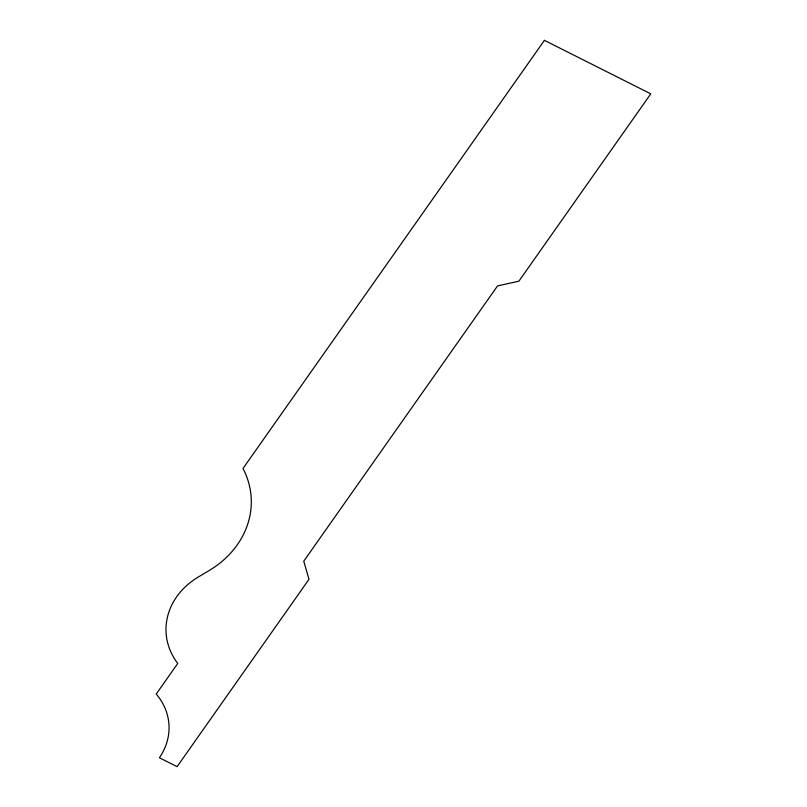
<?xml version="1.0" encoding="UTF-8"?>
<svg xmlns="http://www.w3.org/2000/svg" width="807" height="807" viewBox="0 0 807 807"><rect width="100%" height="100%" fill="white"/><g stroke="black" fill="none" stroke-linecap="round" stroke-linejoin="round"><path stroke-width="1.21" d="M544.422 40.35L242.988 468.494A96.608 82.375 -3.2 0 1 209.134 570.559L198.159 577.116A73.699 62.835 -3.2 0 0 177.752 663.445L156.225 694.03A68.05 58.023 -3.2 0 1 159.382 757.733L177.106 766.65L308.98 579.335L303.755 561.178L497.536 285.94L518.901 281.169L650.775 93.854L544.422 40.35"/></g></svg>
